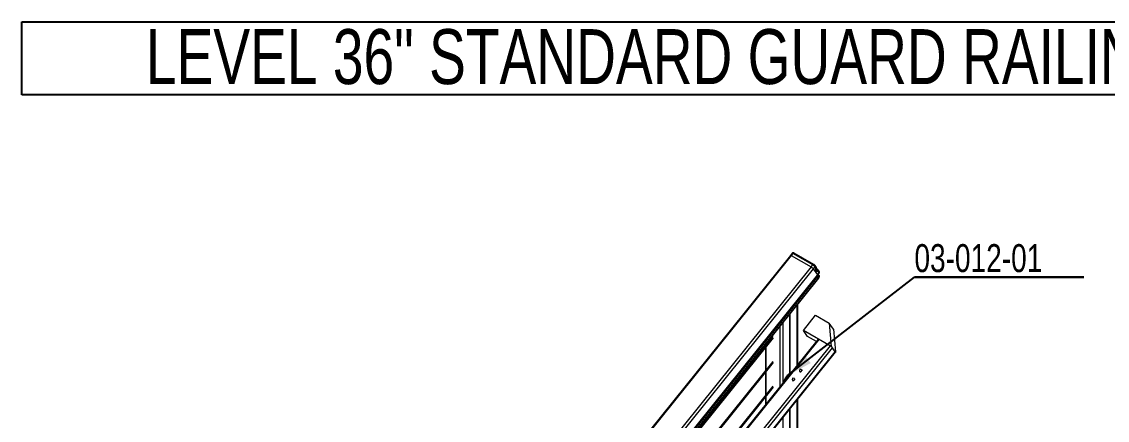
# Model space of a CAD drawing. Header units: inches. Extents: x 0.03 to 2.74, y 0.01 to 1.91.
# Drawn here: x 0.484 to 0.9297, y 0.5958 to 0.7595 of the extents above; entities that cross this region are included whole.
import ezdxf

# ---------------------------------------------------------------- set-up
doc = ezdxf.new("R2010")
doc.units = ezdxf.units.IN
doc.header["$MEASUREMENT"] = 0
doc.layers.add('SLD-0_0', color=7, linetype='Continuous')
doc.styles.add('SLDTEXTSTYLE0', font='TXT', dxfattribs={"width": 0.75})
doc.dimstyles.new('SLDDIMSTYLE1', dxfattribs={"dimtxt": 0.18, "dimasz": 0.01083333333333333, "dimexe": 0, "dimexo": 0.0625, "dimgap": 0, "dimtad": 0, "dimtih": 1, "dimtoh": 1, "dimdec": 0, "dimrnd": 1e-09, "dimzin": 0, "dimdsep": 46, "dimtxsty": 'Standard', "dimsah": 1, "dimcen": 0.09, "dimadec": 0, "dimazin": 0, "dimtfac": 0.01083333333333333, "dimtdec": 0, "dimtofl": 0, "dimtmove": 0, "dimatfit": 3, "dimfxl": 1, "dimfrac": 2, "dimtolj": 1, "dimtzin": 0, "dimarcsym": 0})

# ---------------------------------------------------------------- blocks, each defined once
blk = doc.blocks.new('SW_NOTE_7')
at = {"layer": 'SLD-0_0', "color": 0}
for p, q in [((-3.328049484327272e-05, 0.002092758313847027), (-3.328049484327272e-05, 0.03216024987740152)), ((-3.328049484327272e-05, 0.03216024987740152), (0.5404071019573499, 0.03216024987740152)), ((0.5404071019573499, 0.002092758313847027), (-3.328049484327272e-05, 0.002092758313847027))]:
    blk.add_line(p, q, dxfattribs=at)
at = {"layer": 'SLD-0_0', "color": 0, "insert": (0.2637803819444444, 0.0290935427379089), "char_height": 0.02256944444444444, "attachment_point": 2, "style": 'SLDTEXTSTYLE0'}
blk.add_mtext('LEVEL 36" STANDARD GUARD RAILING', dxfattribs=at)
blk = doc.blocks.new('SW_NOTE_40')
at = {"layer": 'SLD-0_0', "color": 0}
for p, q in [((0, 0), (0.0695652418447692, 0)), ((0.0695652418447692, 0), (0, 0)), ((0, 0), (0.0695652418447692, 0)), ((0.0695652418447692, 0), (0, 0)), ((0, 0), (0.0695652418447692, 0)), ((0.0695652418447692, 0), (0, 0))]:
    blk.add_line(p, q, dxfattribs=at)
at = {"layer": 'SLD-0_0', "color": 0, "insert": (1.554745713806681e-05, 0.01358715212562363), "char_height": 0.01148293963254593, "attachment_point": 1, "style": 'SLDTEXTSTYLE0'}
blk.add_mtext('03-012-01', dxfattribs=at)

msp = doc.modelspace()

# ---------------------------------------------------------------- linework, layer by layer
at = {"linetype": 'Continuous', "lineweight": 15}
for p, q in [((0.8002841251475855, 0.6644141514725198), (0.799580937890122, 0.66353939771084)), ((0.8006334095493811, 0.6643128613667714), (0.7999302222919177, 0.6634381076050916)), ((0.8087530697449212, 0.659625481309576), (0.8006334095493811, 0.6643128613667714)), ((0.8091731001485849, 0.6598041207367642), (0.8010534399530448, 0.6644915007939595)), ((0.799580937890122, 0.66353939771084), (0.5986713566462352, 0.4136097756535363)), ((0.7999302222919177, 0.6634381076050916), (0.5990206272203246, 0.4135084805591713)), ((0.7999302222919177, 0.6634381076050916), (0.8080498824874577, 0.6587507275478962)), ((0.8080498824874577, 0.6587507275478962), (0.6071402874158647, 0.408821100501976)), ((0.8089198526233051, 0.6580033055634648), (0.6080102644655652, 0.408073687498741)), ((0.8106597790672937, 0.6555277058521148), (0.6097501770818476, 0.4055980728189466)), ((0.6098094910276112, 0.4054190116117736), (0.8107190791853511, 0.655348629177506)), ((0.8080498824874577, 0.6587507275478962), (0.8087530697449212, 0.659625481309576)), ((0.8096230398807686, 0.6588780593251445), (0.8089198526233051, 0.6580033055634648)), ((0.8089198526233051, 0.6580033055634648), (0.8106597790672937, 0.6555277058521148)), ((0.8102093761069522, 0.6580438104471545), (0.8096230398807686, 0.6588780593251445)), ((0.8102602136688125, 0.6585330897549111), (0.8096776731479821, 0.6593619292099793)), ((0.8098156598281954, 0.6575324251186337), (0.8102093761069522, 0.6580438104471545)), ((0.8098156598281954, 0.6575324251186337), (0.8103667077481453, 0.6567483820784684)), ((0.8098344931640458, 0.6575056253573236), (0.8102233559179247, 0.6580106959061273)), ((0.8100134236823302, 0.6572510340420938), (0.8102073226925808, 0.6572675430971014)), ((0.8103471484577193, 0.657902522013856), (0.8101393318611739, 0.6576549539578282)), ((0.8103471484577193, 0.657902522013856), (0.8102034924179622, 0.6579938697371182)), ((0.8102301937186428, 0.6569426164982536), (0.8106061690503393, 0.6573905078339956)), ((0.8102397694051894, 0.6572818645523285), (0.8102899985479767, 0.657344361505773)), ((0.8105791427985629, 0.6577685945316136), (0.8103471484577193, 0.657902522013856)), ((0.8107766300985736, 0.6572367084917846), (0.8103667077481453, 0.6567483820784684)), ((0.810715615344947, 0.657823842029397), (0.8104836210041033, 0.6579577695116395)), ((0.8106597790672937, 0.6555277058521148), (0.8113629663247572, 0.6564024596137946)), ((0.8107190791853511, 0.655348629177506), (0.8114222595289615, 0.6562233789479033)), ((0.8113629663247572, 0.6564024596137946), (0.8107766300985736, 0.6572367084917846)), ((0.8113961251642353, 0.6545971608239928), (0.8107985124436421, 0.6554474463476712)), ((0.8114176065058237, 0.6568863334899118), (0.8108350659849933, 0.6577151729449799)), ((0.811450772259155, 0.6550810147411027), (0.8110091084091345, 0.6557094300639407)), ((0.8106162840174279, 0.6549030558471848), (0.609706695859688, 0.4049734322935556)), ((0.8106452807173384, 0.6548617845417185), (0.6097356787318923, 0.4049321629853525)), ((0.8111237608351279, 0.6541809956190476), (0.6102141726773881, 0.4042513793007937)), ((0.6102200909356434, 0.4042334645987868), (0.8111296929210896, 0.6541630851571701)), ((0.8110947641352174, 0.6542222669245139), (0.8104971445007711, 0.65507254845691)), ((0.8104971445007711, 0.65507254845691), (0.8106162840174279, 0.6549030558471848)), ((0.8106452807173384, 0.6548617845417185), (0.8111237608351279, 0.6541809956190476)), ((0.8110947641352174, 0.6542222669245139), (0.8113961251642353, 0.6545971608239928)), ((0.8111042430278206, 0.6542087672137905), (0.811402057250197, 0.6545792503621151)), ((0.8114564347048456, 0.6550726686685034), (0.811450772259155, 0.6550810147411027)), ((0.8023602238709615, 0.6183733274940572), (0.8023602238709615, 0.6432539647477055)), ((0.8026004664385561, 0.6186721729127409), (0.8026004664385561, 0.6435528101663892)), ((0.7994023461506395, 0.6150059440283957), (0.7994023461506395, 0.6395743962954628)), ((0.7995183398641349, 0.6150754286743862), (0.7995183398641349, 0.6397186897319055)), ((0.8048991290071443, 0.6327208132466771), (0.809921870439551, 0.6389690595363323)), ((0.809921870439551, 0.6389690595363323), (0.8155476381395301, 0.6357213729720866)), ((0.795400511181154, 0.6097155126758345), (0.795400511181154, 0.6345961499294828)), ((0.796560462143813, 0.6111584840260146), (0.796560462143813, 0.6360391212796629)), ((0.8172875645835187, 0.6332457652768745), (0.8155476381395301, 0.6357213729720866)), ((0.8155476381395301, 0.6357213729720866), (0.8163246584342717, 0.6261249955043245)), ((0.8172875645835187, 0.6332457652768745), (0.8180472795039456, 0.6238631051646636)), ((0.8109875855844274, 0.6291056825741786), (0.6151558284406125, 0.3854928401024916)), ((0.6154500128901103, 0.3853230067232244), (0.8113368665292965, 0.6290043864815065)), ((0.7923520550713403, 0.6301600858349241), (0.7127041769523876, 0.5310788814537608)), ((0.7127041769523876, 0.5302475856149403), (0.7926492124776721, 0.6296984468763036)), ((0.8066390623649861, 0.6302452095427472), (0.8048991290071443, 0.6327208132466771)), ((0.8163246584342717, 0.6261249955043245), (0.8048991290071443, 0.6327208132466771)), ((0.8102349227941648, 0.6281693635026077), (0.8066390623649861, 0.6302452095427472)), ((0.8159766703799328, 0.626325884732047), (0.8113368665292965, 0.6290043864815065)), ((0.6200898167407465, 0.3826445049737648), (0.8159766703799328, 0.626325884732047)), ((0.6209597868765939, 0.3818970949638295), (0.8168466405157802, 0.6255784787140429)), ((0.7893605207141171, 0.6270824533770272), (0.7893605207141171, 0.6264386506828443)), ((0.7893605207141171, 0.6256073469807882), (0.7893605207141171, 0.6162586752684123)), ((0.789600752910932, 0.626737491173625), (0.789600752910932, 0.6273813018516702)), ((0.789600752910932, 0.6165575237430553), (0.789600752910932, 0.6259061954554314)), ((0.8163826587479459, 0.6260424808362617), (0.8163246584342717, 0.6261249955043245)), ((0.8180065914784392, 0.6239280735839013), (0.8168466405157802, 0.6255784787140429)), ((0.6221197378392531, 0.3802466908316707), (0.8180065914784392, 0.6239280735839013)), ((0.6221790241296042, 0.3800676131603766), (0.8180658846826436, 0.6237490009018724)), ((0.7923520550713403, 0.6199801184043544), (0.7127041769523876, 0.5208989100312599)), ((0.8180645917921134, 0.6236493918003947), (0.8180107881872724, 0.6236804519603354)), ((0.8180645917921134, 0.6236493918003947), (0.8180278446628754, 0.6237016775712539)), ((0.8180573806433279, 0.6237384144211928), (0.8180645917921134, 0.6236493918003947)), ((0.7127041769523876, 0.5200676141924394), (0.7926492124776721, 0.6195184794457339)), ((0.7893605207141171, 0.6154273795502185), (0.7893605207141171, 0.6060787078378426)), ((0.789600752910932, 0.6063775563124856), (0.789600752910932, 0.6157262280248617)), ((0.8033750046600341, 0.6167385041136894), (0.8032871365009585, 0.6161376169592503)), ((0.8033437816994246, 0.6158771522739314), (0.8036477699926213, 0.6154446379249177)), ((0.8039701353073636, 0.6166176486255727), (0.8033750046600341, 0.6167385041136894)), ((0.8045000060952616, 0.6160436067295318), (0.804196017802065, 0.6164761290624079)), ((0.8004407170064968, 0.6130882821260071), (0.8003528488474213, 0.612487394971568)), ((0.8004094940458873, 0.6122269302862492), (0.8007134823390841, 0.6117944079533731)), ((0.8010358476538264, 0.6129674266378905), (0.8004407170064968, 0.6130882821260071)), ((0.8015657184417243, 0.6123933847418497), (0.8012617301485278, 0.6128259070747257)), ((0.7923520550713403, 0.6098001429899224), (0.7127041769523876, 0.5107189426006902)), ((0.7127041769523876, 0.5098876427699385), (0.7926492124776721, 0.6093385120151642)), ((0.7893605207141171, 0.6052474041357864), (0.7893605207141171, 0.6022018161233789)), ((0.789600752910932, 0.602500664598022), (0.789600752910932, 0.6055462526104295)), ((0.8023602238709615, 0.510572788119772), (0.8023602238709615, 0.6042113128976847)), ((0.8026004664385561, 0.5109076008384544), (0.8026004664385561, 0.6045101583163685)), ((0.7994023461506395, 0.5088652416579786), (0.7994023461506395, 0.6005317364615796)), ((0.7995183398641349, 0.5089322034034587), (0.7995183398641349, 0.6006760378818847)), ((0.796560462143813, 0.5072246569416652), (0.796560462143813, 0.5969964614457797))]:
    msp.add_line(p, q, dxfattribs=at)
at = {"linetype": 'Continuous', "lineweight": 15, "flags": 128}
msp.add_lwpolyline([(0.8111237608351279, 0.6541809956190476), (0.8111304396172248, 0.6541677569194388), (0.8111296929210896, 0.6541630851571701)], dxfattribs=at)
at = {"linetype": 'Continuous', "lineweight": 15}
for centre, radius, start, end in [((0.8003677163542776, 0.6640495301254262), 0.0003740804948038336, 44.74419124480906, 102.912208178681), ((0.8009621417426346, 0.6641230447966601), 0.0003795987159752429, 76.08321351523522, 149.9970000895662), ((0.7996645319824734, 0.6631747863145282), 0.0003740714404984023, 44.74341984917812, 102.9129795743706), ((0.7996514104669851, 0.663129538650365), 0.0004158735787993088, 47.90016570605164, 99.75623371746451), ((0.809081860517138, 0.6594355952564851), 0.0003796841912081632, 76.10733911305286, 149.9923401705246), ((0.8064808372526504, 0.6560444031846201), 0.003128273406870463, 38.76979168446405, 59.89613566760497), ((0.8071838875540357, 0.6569189975347492), 0.003128480009779924, 38.77049728153243, 59.89543007052287), ((0.809324873856639, 0.6591569551026993), 0.0004082717632695195, 316.9126091165521, 29.74678058001597), ((0.8098173895146187, 0.6573143720200029), 0.000392735065019257, 353.1518756064721, 67.63003027137133), ((0.8096791427617378, 0.657215460867559), 0.0006243077495221392, 11.91554784996803, 57.36122930161451), ((0.8089172247926288, 0.6567363113026385), 0.001528871391076085, 27.17684383105068, 42.71084438377653), ((0.8101916513355353, 0.6580168194970356), 3.229053901840327e-05, 349.0682005842234, 56.70736912894109), ((0.8104525319768164, 0.6578383845166605), 0.0001233665458858372, 75.40379084234458, 148.6748747117903), ((0.8106845337926525, 0.6577044480492086), 0.0001233776026682349, 75.41535043510295, 148.6731150117925), ((0.8103263091634818, 0.6569089660281425), 0.0005569596637603604, 36.04703516319176, 59.83593180971334), ((0.8105588032927199, 0.6553949115889849), 0.0001668245286851948, 343.8930202311497, 52.75091026138796), ((0.8110653666370872, 0.6566810872607122), 0.0004076750418264545, 316.8857580473655, 30.2288764977649), ((0.811262006097631, 0.6562696756545346), 0.0001668069162179093, 343.8861623761437, 52.75301899136767), ((0.8107325647386462, 0.655009015652658), 0.0001711592837218188, 223.0640106115682, 239.3389774280847), ((0.8111140239116353, 0.6548745187559645), 0.0003956116013795622, 315.485765090089, 30.0575636941297), ((0.8113860099107453, 0.6545838729646892), 1.669986700661363e-05, 343.9304053820533, 52.72014871530653), ((0.8110711722990482, 0.6287410703686727), 0.0003740705805929109, 44.74243382010548, 102.9118504196939), ((0.8144075256173381, 0.6236194026726865), 0.003128459752596869, 38.77113001745817, 59.8960073248896), ((0.817905686681749, 0.6237953100422884), 0.0001667571167198309, 343.8767721715579, 52.76393364930436), ((0.8030507874621057, 0.6094063577626515), 0.006660312912292206, 118.7723812170423, 163.6384873196701), ((0.8037372833747016, 0.6161531279056623), 0.0004504140288662353, 181.9734898522017, 338.4293141197636), ((0.8038823959836665, 0.6162492322923754), 0.0003787199275049704, 316.2900322270558, 76.60438964674971), ((0.8008030001246823, 0.6125029165234411), 0.0004504187951146589, 181.9748188357528, 338.4286490851076), ((0.8009481034511848, 0.6125990075181474), 0.0003787237685828348, 316.2920062509338, 76.60376927578758)]:
    msp.add_arc(centre, radius, start, end, dxfattribs=at)
for centre, major_axis, ratio, start_param, end_param in [((0.8098613876190682, 0.6582446967761028), (0.0003922026500340347, 0.0002974611727568632), 0.793170980145808, 5.03457741384525, 6.254422674434541), ((0.8103741816724754, 0.6575244321819854), (0.0002779400704151502, 0.000174644048493322), 0.7804419842940541, 5.103637766583251, 6.674434093378238), ((0.8104286381235286, 0.6574376010553021), (0.0004123283701169545, 0.0002688617509551961), 0.7833488870881495, 5.09060650367018, 6.32076890278783)]:
    msp.add_ellipse(centre, major_axis=major_axis, ratio=ratio, start_param=start_param, end_param=end_param, dxfattribs=at)
for points, knots in [([(0.8010534399530448, 0.6644915007939595), (0.8010275333072843, 0.6645057636942322), (0.8009640037298077, 0.6645407398944043), (0.8008580643339046, 0.6645832399160378), (0.8007270952678731, 0.6646090588433742), (0.8005875501801862, 0.6646018323339241), (0.8004538409598417, 0.6645570497423295), (0.8003470687161653, 0.6644910859875416), (0.8003031087885579, 0.6644303491466124), (0.8002887850845765, 0.6644105589290756)], [0, 0, 0, 0, 0.1102511181670591, 0.2703633275503543, 0.4398200767467049, 0.5872748988212583, 0.7473118499761247, 0.917665236100622, 0.9999999999999999, 0.9999999999999999, 0.9999999999999999, 0.9999999999999999]), ([(0.8096776731479821, 0.6593619292099793), (0.8096594639642446, 0.6593861781175228), (0.8096102930863306, 0.6594516582669657), (0.8095100944221452, 0.6595538327284425), (0.8093747043152736, 0.6596696365429718), (0.8092589513318218, 0.6597527526993933), (0.8091932290921277, 0.6597920768221067), (0.8091731001485849, 0.6598041207367642)], [0, 0, 0, 0, 0.1463766362278194, 0.3952658072526956, 0.6486265067361409, 0.8923838073500076, 1, 1, 1, 1]), ([(0.8102233559179247, 0.6580106959061273), (0.8102411387461508, 0.6580363986372404), (0.8102897799177331, 0.6581067030307994), (0.8103318829213643, 0.6582342339294571), (0.8103296551512484, 0.658376643669514), (0.8103022900353317, 0.6584796111643185), (0.8102644500381436, 0.6585209413644904), (0.810256521671256, 0.6585296010107604)], [0, 0, 0, 0, 0.1610683859859054, 0.4405685585902555, 0.6907265753808853, 0.935199964027218, 0.9999999999999999, 0.9999999999999999, 0.9999999999999999, 0.9999999999999999]), ([(0.8104836210041033, 0.6579577695116395), (0.8104597544065354, 0.6579718538223354), (0.8103943668879524, 0.6580104407270975), (0.8103214540111863, 0.6580611551347312), (0.8102751545053664, 0.6580933586646909)], [0, 0, 0, 0, 0.3650023442573068, 1, 1, 1, 1]), ([(0.8108285807907835, 0.6577164421468457), (0.8108067502683804, 0.6577453735509997), (0.8107749236155727, 0.6577875525579082), (0.8107297907097055, 0.6578151684246903), (0.810715615344947, 0.6578238420293971)], [0, 0, 0, 0, 0.6859195195553147, 1, 1, 1, 1]), ([(0.8114175995919707, 0.6562269714913475), (0.8114354400948239, 0.6562475212738635), (0.811485944286798, 0.6563056950915948), (0.8115254889324216, 0.6564223938854441), (0.8115394967067301, 0.6565538345145899), (0.8115224439683577, 0.6566723687031896), (0.8114822256106744, 0.6567858869161525), (0.8114406904354384, 0.6568504508876373), (0.8114176065058237, 0.6568863334899118)], [0, 0, 0, 0, 0.1103813692376379, 0.3124756016235626, 0.4887324136015507, 0.6502286564019653, 0.805608209644778, 1, 1, 1, 1]), ([(0.811402057250197, 0.6545792503621151), (0.8114189261647459, 0.6546023396684352), (0.8114669093497052, 0.6546680165946259), (0.8115141009335828, 0.6547921738107195), (0.8115151089467396, 0.6549355540357281), (0.811490926312236, 0.655034723114213), (0.8114574740847502, 0.6550694370598892), (0.8114557640610947, 0.6550712115805339)], [0, 0, 0, 0, 0.1513756504808636, 0.4305840671820286, 0.7106499054145852, 0.9852088920928721, 1, 1, 1, 1])]:
    msp.add_open_spline(points, degree=3, knots=knots, dxfattribs=at)

# ---------------------------------------------------------------- block references
at = {"layer": 'SLD-0_0'}
for name, p in [('SW_NOTE_7', (0.4840033155217783, 0.7273875329122493)), ('SW_NOTE_40', (0.8504745344645052, 0.6545538652980875))]:
    msp.add_blockref(name, p, dxfattribs=at)

# ---------------------------------------------------------------- leaders
msp.add_leader([(0.7982557462840263, 0.6140389710332483), (0.8504745344645052, 0.6545538652980875)], dimstyle='SLDDIMSTYLE1', override={"dimscale": 1, "dimgap": 0, "dimtad": 0, "dimclrd": 0}, dxfattribs=at)

doc.saveas('drawing.dxf')
